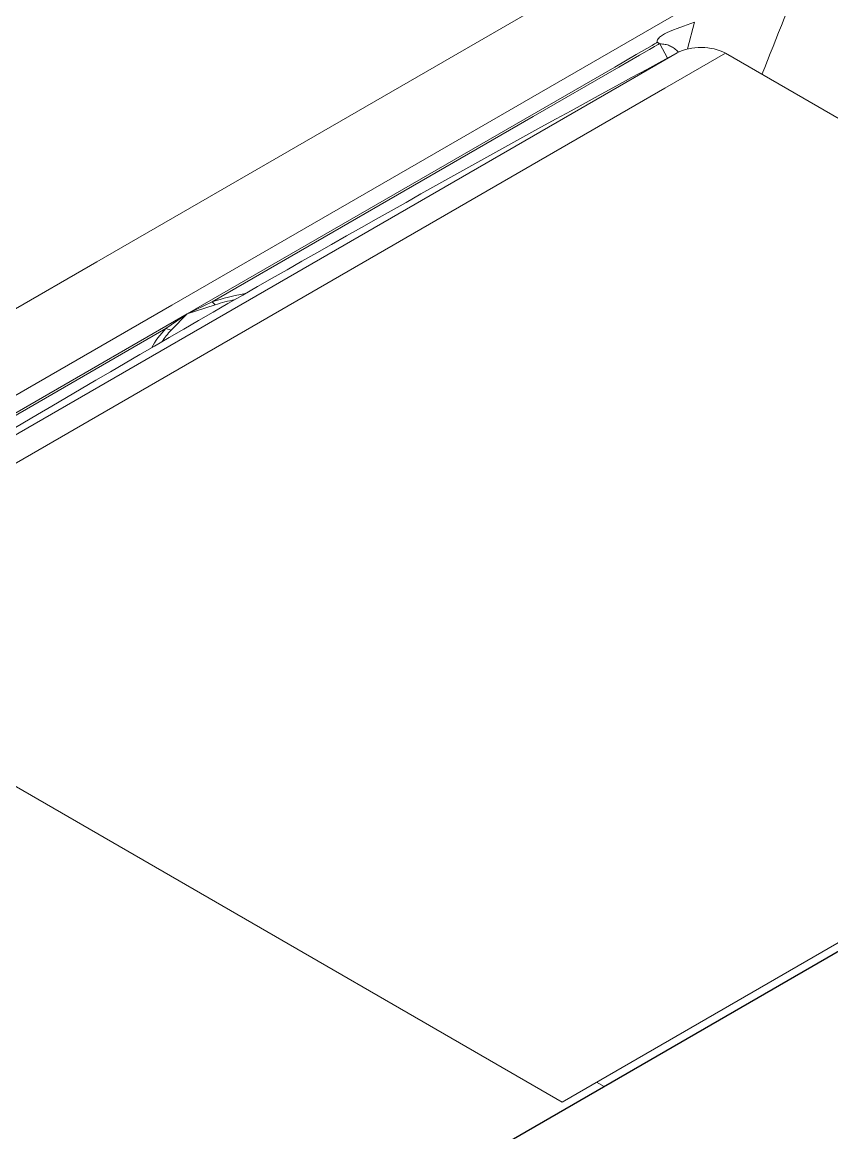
# Model space of a CAD drawing. Header units: millimetres. Extents: x 474.7 to 528.3, y 13.1 to 23.5.
# Drawn here: x 486.45894 to 486.4823, y 15.58995 to 15.62199 of the extents above; entities that cross this region are included whole.
import ezdxf

# ---------------------------------------------------------------- set-up
doc = ezdxf.new("R2010")
doc.units = ezdxf.units.MM
doc.header["$LTSCALE"] = 2.5
doc.layers.add('I-ARQ', color=8, linetype='Continuous')

msp = doc.modelspace()

# ---------------------------------------------------------------- linework, layer by layer
at = {"layer": 'I-ARQ', "extrusion": (0, 0.816497, 0.57735)}
for q in [(486.142529, 15.398914, 10.12996), (486.171241, 15.415491, 10.106516)]:
    msp.add_line((486.643235, 15.687997, 9.721135), q, dxfattribs=at)
at = {"layer": 'I-ARQ', "lineweight": 5}
for points in [[(486.478804, 15.625299, 9.809803), (486.478804, 15.625299, 9.809803), (486.461093, 15.615074, 9.824264), (486.461093, 15.615074, 9.824264)], [(486.480967, 15.62405, 9.811569), (486.480967, 15.62405, 9.811569), (486.463256, 15.613825, 9.82603), (486.463256, 15.613825, 9.82603)], [(486.481571, 15.623701, 9.812063), (486.481134, 15.622628, 9.81358), (486.480705, 15.621554, 9.8151), (486.480282, 15.620478, 9.816621)], [(486.478333, 15.621985, 9.81449), (486.478333, 15.621985, 9.81449), (486.478137, 15.621214, 9.815581), (486.478137, 15.621214, 9.815581)], [(486.477257, 15.621407, 9.815308), (486.477257, 15.621407, 9.815308), (486.477331, 15.621365, 9.815367), (486.477331, 15.621365, 9.815367)], [(486.477833, 15.621101, 9.815741), (486.47316, 15.61857, 9.81932), (486.468558, 15.615996, 9.822959), (486.464027, 15.61338, 9.826659)], [(486.47617, 15.62014, 9.817099), (486.47617, 15.62014, 9.817099), (486.477833, 15.621101, 9.815741), (486.477833, 15.621101, 9.815741)], [(486.477331, 15.621365, 9.815367), (486.477331, 15.621365, 9.815367), (486.47756, 15.620953, 9.81595), (486.47756, 15.620953, 9.81595)], [(486.47748, 15.620079, 9.817186), (486.47748, 15.620079, 9.817186), (486.479227, 15.621088, 9.815759), (486.479227, 15.621088, 9.815759)], [(486.479227, 15.621088, 9.815759), (486.478845, 15.621309, 9.815447), (486.478228, 15.621314, 9.815439), (486.477833, 15.621101, 9.815741)], [(486.479227, 15.621088, 9.815759), (486.479227, 15.621088, 9.815759), (486.503065, 15.607325, 9.835222), (486.503065, 15.607325, 9.835222)], [(486.47617, 15.62014, 9.817099), (486.47617, 15.62014, 9.817099), (486.450655, 15.60541, 9.837931), (486.450655, 15.60541, 9.837931)], [(486.47748, 15.620079, 9.817186), (486.47748, 15.620079, 9.817186), (486.450677, 15.604605, 9.83907), (486.450677, 15.604605, 9.83907)], [(486.443383, 15.604849, 9.838724), (486.443383, 15.604849, 9.838724), (486.461093, 15.615074, 9.824264), (486.461093, 15.615074, 9.824264)], [(486.465377, 15.614157, 9.82556), (486.465044, 15.614101, 9.825641), (486.464725, 15.614021, 9.825752), (486.464424, 15.613922, 9.825894)], [(486.445546, 15.6036, 9.84049), (486.445546, 15.6036, 9.84049), (486.463256, 15.613825, 9.82603), (486.463256, 15.613825, 9.82603)], [(486.464424, 15.613922, 9.825894), (486.464424, 15.613922, 9.825894), (486.463698, 15.61357, 9.82639), (486.463698, 15.61357, 9.82639)], [(486.464511, 15.613835, 9.826016), (486.464511, 15.613835, 9.826016), (486.463698, 15.61357, 9.82639), (486.463698, 15.61357, 9.82639)], [(486.464424, 15.613922, 9.825894), (486.464424, 15.613922, 9.825894), (486.464511, 15.613835, 9.826016), (486.464511, 15.613835, 9.826016)], [(486.465081, 15.613987, 9.825801), (486.464884, 15.613945, 9.82586), (486.464693, 15.613894, 9.825932), (486.464511, 15.613835, 9.826016)], [(486.464027, 15.61338, 9.826659), (486.459497, 15.610765, 9.830358), (486.455039, 15.608107, 9.834116), (486.450655, 15.60541, 9.837931)], [(486.463698, 15.61357, 9.82639), (486.463698, 15.61357, 9.82639), (486.46309, 15.613151, 9.826983), (486.46309, 15.613151, 9.826983)], [(486.463698, 15.61357, 9.82639), (486.463698, 15.61357, 9.82639), (486.46324, 15.613101, 9.827053), (486.46324, 15.613101, 9.827053)], [(486.46309, 15.613151, 9.826983), (486.462916, 15.612977, 9.827229), (486.46278, 15.612792, 9.827491), (486.46268, 15.6126, 9.827762)], [(486.46324, 15.613101, 9.827053), (486.463138, 15.612997, 9.827201), (486.463051, 15.612888, 9.827355), (486.462979, 15.612776, 9.827514)], [(486.46309, 15.613151, 9.826983), (486.46309, 15.613151, 9.826983), (486.46324, 15.613101, 9.827053), (486.46324, 15.613101, 9.827053)], [(486.474515, 15.590842, 9.858533), (486.474515, 15.590842, 9.858533), (486.501318, 15.606316, 9.836649), (486.501318, 15.606316, 9.836649)], [(486.450677, 15.604605, 9.83907), (486.450677, 15.604605, 9.83907), (486.474515, 15.590842, 9.858533), (486.474515, 15.590842, 9.858533)], [(486.475728, 15.591287, 9.857903), (486.475728, 15.591287, 9.857903), (486.489011, 15.598956, 9.847058), (486.489011, 15.598956, 9.847058)], [(486.475728, 15.591287, 9.857903), (486.475728, 15.591287, 9.857903), (486.475507, 15.591415, 9.857723), (486.475507, 15.591415, 9.857723)]]:
    msp.add_open_spline(points, degree=3, dxfattribs=at)
for points, knots in [([(486.478333, 15.621985, 9.81449), (486.478333, 15.621985, 9.81449), (486.478016, 15.621872, 9.81465), (486.478016, 15.621872, 9.81465), (486.478016, 15.621872, 9.81465), (486.478016, 15.621872, 9.81465), (486.477836, 15.621806, 9.814743), (486.477836, 15.621806, 9.814743), (486.477836, 15.621806, 9.814743), (486.477836, 15.621806, 9.814743), (486.477726, 15.621765, 9.814801), (486.477726, 15.621765, 9.814801), (486.477726, 15.621765, 9.814801), (486.477726, 15.621765, 9.814801), (486.477616, 15.62172, 9.814865), (486.477616, 15.62172, 9.814865), (486.477616, 15.62172, 9.814865), (486.477616, 15.62172, 9.814865), (486.477545, 15.621687, 9.814911), (486.477545, 15.621687, 9.814911), (486.477545, 15.621687, 9.814911), (486.477545, 15.621687, 9.814911), (486.477474, 15.621652, 9.814961), (486.477474, 15.621652, 9.814961), (486.477474, 15.621652, 9.814961), (486.477474, 15.621652, 9.814961), (486.477442, 15.621633, 9.814988), (486.477442, 15.621633, 9.814988), (486.477442, 15.621633, 9.814988), (486.477442, 15.621633, 9.814988), (486.477409, 15.621614, 9.815015), (486.477409, 15.621614, 9.815015), (486.477409, 15.621614, 9.815015), (486.477409, 15.621614, 9.815015), (486.477379, 15.621593, 9.815044), (486.477379, 15.621593, 9.815044), (486.477379, 15.621593, 9.815044), (486.477379, 15.621593, 9.815044), (486.477351, 15.621572, 9.815074), (486.477351, 15.621572, 9.815074), (486.477351, 15.621572, 9.815074), (486.477351, 15.621572, 9.815074), (486.477326, 15.62155, 9.815105), (486.477326, 15.62155, 9.815105), (486.477326, 15.62155, 9.815105), (486.477326, 15.62155, 9.815105), (486.477303, 15.621527, 9.815138), (486.477303, 15.621527, 9.815138), (486.477303, 15.621527, 9.815138), (486.477303, 15.621527, 9.815138), (486.477286, 15.621503, 9.815171), (486.477286, 15.621503, 9.815171), (486.477286, 15.621503, 9.815171), (486.477286, 15.621503, 9.815171), (486.477272, 15.62148, 9.815205), (486.477272, 15.62148, 9.815205), (486.477272, 15.62148, 9.815205), (486.477272, 15.62148, 9.815205), (486.477262, 15.621456, 9.815238), (486.477262, 15.621456, 9.815238), (486.477262, 15.621456, 9.815238), (486.477262, 15.621456, 9.815238), (486.477258, 15.621433, 9.815271), (486.477258, 15.621433, 9.815271), (486.477258, 15.621433, 9.815271), (486.477258, 15.621433, 9.815271), (486.477258, 15.62142, 9.815289), (486.477258, 15.62142, 9.815289), (486.477258, 15.62142, 9.815289), (486.477258, 15.62142, 9.815289), (486.477257, 15.621407, 9.815308), (486.477257, 15.621407, 9.815308)], [0, 0, 0, 0, 0.055556, 0.055556, 0.055556, 0.055556, 0.111111, 0.111111, 0.111111, 0.111111, 0.166667, 0.166667, 0.166667, 0.166667, 0.222222, 0.222222, 0.222222, 0.222222, 0.277778, 0.277778, 0.277778, 0.277778, 0.333333, 0.333333, 0.333333, 0.333333, 0.388889, 0.388889, 0.388889, 0.388889, 0.444444, 0.444444, 0.444444, 0.444444, 0.5, 0.5, 0.5, 0.5, 0.555556, 0.555556, 0.555556, 0.555556, 0.611111, 0.611111, 0.611111, 0.611111, 0.666667, 0.666667, 0.666667, 0.666667, 0.722222, 0.722222, 0.722222, 0.722222, 0.777778, 0.777778, 0.777778, 0.777778, 0.833333, 0.833333, 0.833333, 0.833333, 0.888889, 0.888889, 0.888889, 0.888889, 0.944444, 0.944444, 0.944444, 0.944444, 1, 1, 1, 1]), ([(486.477257, 15.621407, 9.815308), (486.477257, 15.621407, 9.815308), (486.477235, 15.621388, 9.815334), (486.477235, 15.621388, 9.815334), (486.477235, 15.621388, 9.815334), (486.477235, 15.621388, 9.815334), (486.477223, 15.621379, 9.815347), (486.477223, 15.621379, 9.815347), (486.477223, 15.621379, 9.815347), (486.477223, 15.621379, 9.815347), (486.477186, 15.621358, 9.815378), (486.477186, 15.621358, 9.815378), (486.477186, 15.621358, 9.815378), (486.477186, 15.621358, 9.815378), (486.477111, 15.621314, 9.815439), (486.477111, 15.621314, 9.815439), (486.477111, 15.621314, 9.815439), (486.477111, 15.621314, 9.815439), (486.476962, 15.621228, 9.815561), (486.476962, 15.621228, 9.815561), (486.476962, 15.621228, 9.815561), (486.476962, 15.621228, 9.815561), (486.476657, 15.621052, 9.815809), (486.476657, 15.621052, 9.815809), (486.476657, 15.621052, 9.815809), (486.476657, 15.621052, 9.815809), (486.476035, 15.620693, 9.816317), (486.476035, 15.620693, 9.816317), (486.476035, 15.620693, 9.816317), (486.476035, 15.620693, 9.816317), (486.473447, 15.619199, 9.81843), (486.473447, 15.619199, 9.81843), (486.473447, 15.619199, 9.81843), (486.473447, 15.619199, 9.81843), (486.463698, 15.61357, 9.82639), (486.463698, 15.61357, 9.82639)], [0, 0, 0, 0, 0.111111, 0.111111, 0.111111, 0.111111, 0.222222, 0.222222, 0.222222, 0.222222, 0.333333, 0.333333, 0.333333, 0.333333, 0.444444, 0.444444, 0.444444, 0.444444, 0.555556, 0.555556, 0.555556, 0.555556, 0.666667, 0.666667, 0.666667, 0.666667, 0.777778, 0.777778, 0.777778, 0.777778, 0.888889, 0.888889, 0.888889, 0.888889, 1, 1, 1, 1]), ([(486.477331, 15.621365, 9.815367), (486.477331, 15.621365, 9.815367), (486.477298, 15.621353, 9.815385), (486.477298, 15.621353, 9.815385), (486.477298, 15.621353, 9.815385), (486.477298, 15.621353, 9.815385), (486.477283, 15.621346, 9.815394), (486.477283, 15.621346, 9.815394), (486.477283, 15.621346, 9.815394), (486.477283, 15.621346, 9.815394), (486.477248, 15.621325, 9.815423), (486.477248, 15.621325, 9.815423), (486.477248, 15.621325, 9.815423), (486.477248, 15.621325, 9.815423), (486.477177, 15.621284, 9.815481), (486.477177, 15.621284, 9.815481), (486.477177, 15.621284, 9.815481), (486.477177, 15.621284, 9.815481), (486.477034, 15.621202, 9.815598), (486.477034, 15.621202, 9.815598), (486.477034, 15.621202, 9.815598), (486.477034, 15.621202, 9.815598), (486.476744, 15.621035, 9.815834), (486.476744, 15.621035, 9.815834), (486.476744, 15.621035, 9.815834), (486.476744, 15.621035, 9.815834), (486.476151, 15.620692, 9.816319), (486.476151, 15.620692, 9.816319), (486.476151, 15.620692, 9.816319), (486.476151, 15.620692, 9.816319), (486.473684, 15.619268, 9.818333), (486.473684, 15.619268, 9.818333), (486.473684, 15.619268, 9.818333), (486.473684, 15.619268, 9.818333), (486.464424, 15.613922, 9.825894), (486.464424, 15.613922, 9.825894)], [0, 0, 0, 0, 0.111111, 0.111111, 0.111111, 0.111111, 0.222222, 0.222222, 0.222222, 0.222222, 0.333333, 0.333333, 0.333333, 0.333333, 0.444444, 0.444444, 0.444444, 0.444444, 0.555556, 0.555556, 0.555556, 0.555556, 0.666667, 0.666667, 0.666667, 0.666667, 0.777778, 0.777778, 0.777778, 0.777778, 0.888889, 0.888889, 0.888889, 0.888889, 1, 1, 1, 1]), ([(486.477874, 15.621122, 9.815711), (486.477874, 15.621122, 9.815711), (486.477829, 15.621166, 9.815649), (486.477829, 15.621166, 9.815649), (486.477829, 15.621166, 9.815649), (486.477829, 15.621166, 9.815649), (486.477782, 15.621208, 9.81559), (486.477782, 15.621208, 9.81559), (486.477782, 15.621208, 9.81559), (486.477782, 15.621208, 9.81559), (486.477756, 15.621227, 9.815562), (486.477756, 15.621227, 9.815562), (486.477756, 15.621227, 9.815562), (486.477756, 15.621227, 9.815562), (486.47773, 15.621246, 9.815536), (486.47773, 15.621246, 9.815536), (486.47773, 15.621246, 9.815536), (486.47773, 15.621246, 9.815536), (486.477704, 15.621264, 9.815511), (486.477704, 15.621264, 9.815511), (486.477704, 15.621264, 9.815511), (486.477704, 15.621264, 9.815511), (486.477676, 15.62128, 9.815487), (486.477676, 15.62128, 9.815487), (486.477676, 15.62128, 9.815487), (486.477676, 15.62128, 9.815487), (486.477647, 15.621295, 9.815466), (486.477647, 15.621295, 9.815466), (486.477647, 15.621295, 9.815466), (486.477647, 15.621295, 9.815466), (486.477618, 15.621308, 9.815448), (486.477618, 15.621308, 9.815448), (486.477618, 15.621308, 9.815448), (486.477618, 15.621308, 9.815448), (486.477586, 15.62132, 9.815431), (486.477586, 15.62132, 9.815431), (486.477586, 15.62132, 9.815431), (486.477586, 15.62132, 9.815431), (486.477555, 15.62133, 9.815417), (486.477555, 15.62133, 9.815417), (486.477555, 15.62133, 9.815417), (486.477555, 15.62133, 9.815417), (486.477521, 15.621338, 9.815405), (486.477521, 15.621338, 9.815405), (486.477521, 15.621338, 9.815405), (486.477521, 15.621338, 9.815405), (486.477487, 15.621345, 9.815395), (486.477487, 15.621345, 9.815395), (486.477487, 15.621345, 9.815395), (486.477487, 15.621345, 9.815395), (486.477451, 15.621352, 9.815386), (486.477451, 15.621352, 9.815386), (486.477451, 15.621352, 9.815386), (486.477451, 15.621352, 9.815386), (486.477414, 15.621357, 9.815379), (486.477414, 15.621357, 9.815379), (486.477414, 15.621357, 9.815379), (486.477414, 15.621357, 9.815379), (486.477376, 15.621361, 9.815372), (486.477376, 15.621361, 9.815372), (486.477376, 15.621361, 9.815372), (486.477376, 15.621361, 9.815372), (486.477346, 15.621364, 9.815368), (486.477346, 15.621364, 9.815368), (486.477346, 15.621364, 9.815368), (486.477346, 15.621364, 9.815368), (486.477331, 15.621365, 9.815367), (486.477331, 15.621365, 9.815367)], [0, 0, 0, 0, 0.058824, 0.058824, 0.058824, 0.058824, 0.117647, 0.117647, 0.117647, 0.117647, 0.176471, 0.176471, 0.176471, 0.176471, 0.235294, 0.235294, 0.235294, 0.235294, 0.294118, 0.294118, 0.294118, 0.294118, 0.352941, 0.352941, 0.352941, 0.352941, 0.411765, 0.411765, 0.411765, 0.411765, 0.470588, 0.470588, 0.470588, 0.470588, 0.529412, 0.529412, 0.529412, 0.529412, 0.588235, 0.588235, 0.588235, 0.588235, 0.647059, 0.647059, 0.647059, 0.647059, 0.705882, 0.705882, 0.705882, 0.705882, 0.764706, 0.764706, 0.764706, 0.764706, 0.823529, 0.823529, 0.823529, 0.823529, 0.882353, 0.882353, 0.882353, 0.882353, 0.941176, 0.941176, 0.941176, 0.941176, 1, 1, 1, 1]), ([(486.463698, 15.61357, 9.82639), (486.463698, 15.61357, 9.82639), (486.454982, 15.608538, 9.833507), (486.454982, 15.608538, 9.833507), (486.454982, 15.608538, 9.833507), (486.454982, 15.608538, 9.833507), (486.451671, 15.606627, 9.83621), (486.451671, 15.606627, 9.83621), (486.451671, 15.606627, 9.83621), (486.451671, 15.606627, 9.83621), (486.450889, 15.606175, 9.836849), (486.450889, 15.606175, 9.836849), (486.450889, 15.606175, 9.836849), (486.450889, 15.606175, 9.836849), (486.450508, 15.605955, 9.83716), (486.450508, 15.605955, 9.83716), (486.450508, 15.605955, 9.83716), (486.450508, 15.605955, 9.83716), (486.450321, 15.605847, 9.837313), (486.450321, 15.605847, 9.837313), (486.450321, 15.605847, 9.837313), (486.450321, 15.605847, 9.837313), (486.450228, 15.605794, 9.837388), (486.450228, 15.605794, 9.837388), (486.450228, 15.605794, 9.837388), (486.450228, 15.605794, 9.837388), (486.450182, 15.605767, 9.837426), (486.450182, 15.605767, 9.837426), (486.450182, 15.605767, 9.837426), (486.450182, 15.605767, 9.837426), (486.450164, 15.605758, 9.837438), (486.450164, 15.605758, 9.837438), (486.450164, 15.605758, 9.837438), (486.450164, 15.605758, 9.837438), (486.450124, 15.605742, 9.837462), (486.450124, 15.605742, 9.837462)], [0, 0, 0, 0, 0.111111, 0.111111, 0.111111, 0.111111, 0.222222, 0.222222, 0.222222, 0.222222, 0.333333, 0.333333, 0.333333, 0.333333, 0.444444, 0.444444, 0.444444, 0.444444, 0.555556, 0.555556, 0.555556, 0.555556, 0.666667, 0.666667, 0.666667, 0.666667, 0.777778, 0.777778, 0.777778, 0.777778, 0.888889, 0.888889, 0.888889, 0.888889, 1, 1, 1, 1]), ([(486.46309, 15.613151, 9.826983), (486.46309, 15.613151, 9.826983), (486.454784, 15.608356, 9.833765), (486.454784, 15.608356, 9.833765), (486.454784, 15.608356, 9.833765), (486.454784, 15.608356, 9.833765), (486.451651, 15.606547, 9.836323), (486.451651, 15.606547, 9.836323), (486.451651, 15.606547, 9.836323), (486.451651, 15.606547, 9.836323), (486.45091, 15.606119, 9.836928), (486.45091, 15.606119, 9.836928), (486.45091, 15.606119, 9.836928), (486.45091, 15.606119, 9.836928), (486.450548, 15.60591, 9.837223), (486.450548, 15.60591, 9.837223), (486.450548, 15.60591, 9.837223), (486.450548, 15.60591, 9.837223), (486.450371, 15.605808, 9.837368), (486.450371, 15.605808, 9.837368), (486.450371, 15.605808, 9.837368), (486.450371, 15.605808, 9.837368), (486.450283, 15.605757, 9.83744), (486.450283, 15.605757, 9.83744), (486.450283, 15.605757, 9.83744), (486.450283, 15.605757, 9.83744), (486.450239, 15.605732, 9.837476), (486.450239, 15.605732, 9.837476), (486.450239, 15.605732, 9.837476), (486.450239, 15.605732, 9.837476), (486.450224, 15.605721, 9.837491), (486.450224, 15.605721, 9.837491), (486.450224, 15.605721, 9.837491), (486.450224, 15.605721, 9.837491), (486.450197, 15.6057, 9.837521), (486.450197, 15.6057, 9.837521)], [0, 0, 0, 0, 0.111111, 0.111111, 0.111111, 0.111111, 0.222222, 0.222222, 0.222222, 0.222222, 0.333333, 0.333333, 0.333333, 0.333333, 0.444444, 0.444444, 0.444444, 0.444444, 0.555556, 0.555556, 0.555556, 0.555556, 0.666667, 0.666667, 0.666667, 0.666667, 0.777778, 0.777778, 0.777778, 0.777778, 0.888889, 0.888889, 0.888889, 0.888889, 1, 1, 1, 1])]:
    msp.add_open_spline(points, degree=3, knots=knots, dxfattribs=at)

doc.saveas('drawing.dxf')
